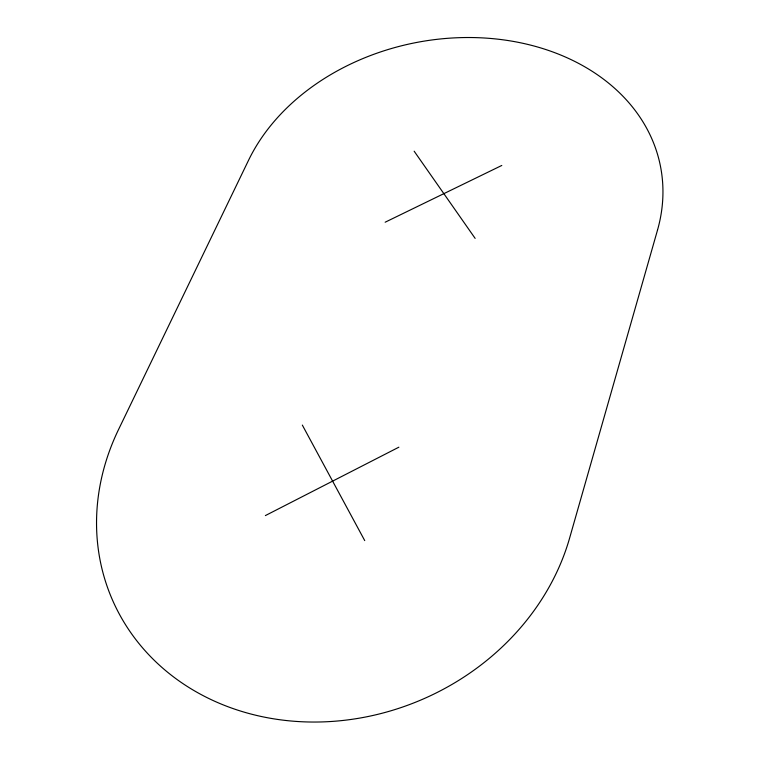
<?xml version="1.0" encoding="UTF-8"?>
<svg xmlns="http://www.w3.org/2000/svg" width="760" height="760" viewBox="0 0 760 760"><rect width="100%" height="100%" fill="white"/><g stroke="black" fill="none" stroke-linecap="round" stroke-linejoin="round"><path stroke-width="1.14" d="M265.373 515.584L398.858 447.193M385.159 222.214L501.79 165.461M414.152 151.192L475.142 238.383M302.328 425.077L364.724 540.597M657.476 230.214L569.62 538.061A245.119 215.023 -23.5 0 1 255.683 715.217A245.119 215.023 -23.5 0 1 118.465 429.704L248.567 160.236A216.23 168.264 -10.9 0 1 511.955 41.173A216.23 168.264 -10.9 0 1 657.476 230.214"/></g></svg>
